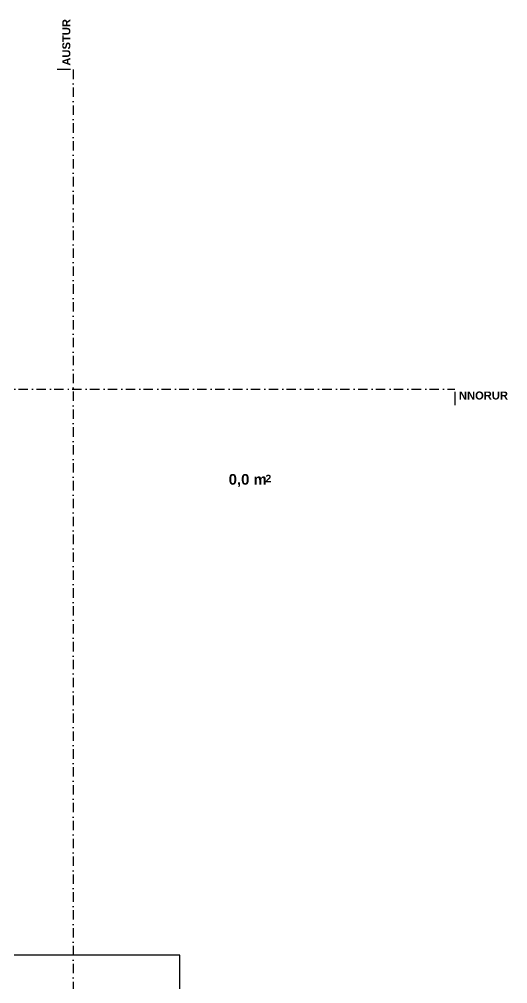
# Model space of a CAD drawing. Header units: millimetres. Extents: x -242231 to 419123, y -2399 to 525285.
# Drawn here: x -105394 to -87072, y 143649 to 179799 of the extents above; entities that cross this region are included whole.
import ezdxf

# ---------------------------------------------------------------- set-up
doc = ezdxf.new("R2010")
doc.units = ezdxf.units.MM
doc.linetypes.add('Dot & Dashed', pattern=[670.277762, 352.777767, -176.388884, 0, -141.111112])
doc.styles.add('GENERATED_STYLE_1', font='swissb.ttf')

msp = doc.modelspace()

# ---------------------------------------------------------------- linework, layer by layer
at = {"linetype": 'Continuous'}
for p, q in [((-103471.081, 177911.675), (-103971.081, 177911.675)), ((-89052.472, 165840.038), (-89052.472, 165340.038))]:
    msp.add_line(p, q, dxfattribs=at)
at = {"linetype": 'Dot & Dashed'}
for p, q in [((-103371.081, 177911.675), (-103371.081, 125058.138)), ((-159724.514, 165940.038), (-89052.472, 165940.038))]:
    msp.add_line(p, q, dxfattribs=at)
at = {"linetype": 'Continuous', "flags": 128}
msp.add_lwpolyline([(-99369.643, 144724.309), (-109678.303, 144724.309), (-109678.303, 145843.058), (-111479.472, 145843.058), (-111479.472, 144724.309), (-115864.558, 144724.309), (-115864.558, 143723.867), (-115260.364, 143723.867), (-115260.364, 139175.388), (-99369.643, 139175.388)], close=True, dxfattribs=at)

# ---------------------------------------------------------------- texts
at = {"style": 'GENERATED_STYLE_1'}
for s, height, p in [('0,0 m', 400, (-97539.717, 162353.809)), ('2', 280, (-96159.432, 162447.333))]:
    msp.add_text(s, height=height, dxfattribs=at).set_placement(p)
at = {"linetype": 'Continuous', "insert": (-103474.03, 178061.675), "char_height": 300, "attachment_point": 7, "rotation": 90, "style": 'GENERATED_STYLE_1'}
msp.add_mtext('{AUSTUR}', dxfattribs=at)
at = {"linetype": 'Continuous', "insert": (-88902.472, 165542.986), "char_height": 300, "attachment_point": 7, "style": 'GENERATED_STYLE_1'}
msp.add_mtext('{NNORUR}', dxfattribs=at)

doc.saveas('drawing.dxf')
